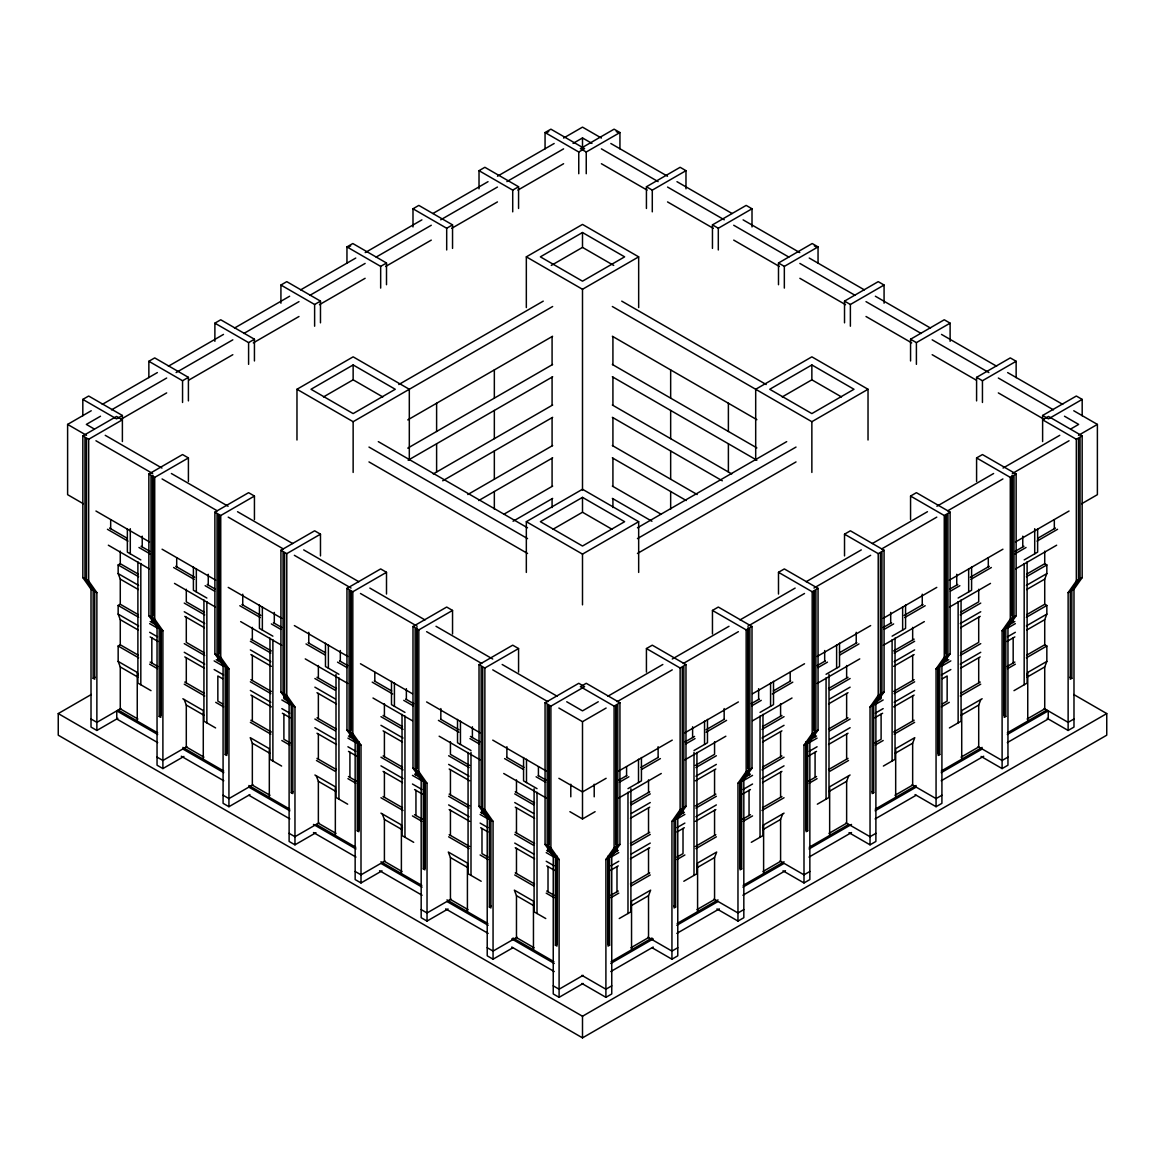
<?xml version="1.0" encoding="UTF-8"?>
<svg xmlns="http://www.w3.org/2000/svg" width="1165" height="1165" viewBox="0 0 1165 1165"><rect width="100%" height="100%" fill="white"/><g stroke="black" fill="none" stroke-linecap="round" stroke-linejoin="round"><path stroke-width="1.5" d="M630.92 947.757L648.526 937.577L648.526 895.696L650.638 890.147L631.547 901.171L631.547 949.825M696.947 909.632L714.567 899.453L714.567 857.571L716.679 852.037L697.587 863.047L697.587 911.7M762.565 827.689L763.614 824.922L784.06 813.126M762.988 871.507L780.594 861.328L780.594 819.446L782.705 813.913M829.014 833.383L846.635 823.218L846.635 781.322L848.732 775.788M895.04 795.258L912.661 785.094L912.661 743.197L914.773 737.663L895.681 748.673L895.681 797.326M961.081 757.133L978.702 746.969L978.702 705.073L980.799 699.539M1026.642 614.698L1044.728 604.256L1044.728 579.122L1046.84 573.588L1046.84 564.938L1044.728 563.714L1026.642 574.156M1026.642 655.225L1044.728 644.798L1044.728 619.663L1046.84 614.115L1046.84 605.465L1044.728 604.256M1026.7 675.205L1027.748 672.438L1046.84 661.414L1046.84 646.007L1044.728 644.798M1027.108 719.009L1044.728 708.844L1044.728 666.948L1046.84 661.414M619.94 702.757L614.101 706.136L580.388 686.68L586.243 683.302L619.94 702.757L619.94 844.465L611.756 856.115L611.756 993.949L605.902 997.327L605.902 859.493L614.101 847.843L616.241 846.606L616.241 705.975L617.8 705.073L617.8 845.703L609.615 857.353L609.615 945.194L608.043 946.096L608.043 858.256L616.241 846.606M646.429 672.088L646.429 648.556L652.284 645.177L685.981 664.632L685.981 806.34L677.782 818.005L677.782 955.824L671.943 959.203L671.943 821.383L680.127 809.719L682.268 808.481L682.268 667.851L683.84 666.948L683.84 807.578L675.642 819.243L675.642 907.069L674.084 907.972L674.084 820.145L682.268 808.481M712.456 633.964L712.456 610.431L718.31 607.052L752.007 626.508L752.007 768.216L743.823 779.88L743.823 917.7L737.969 921.078L737.969 783.259L746.168 771.594L748.309 770.356L748.309 629.726L749.867 628.823L749.867 769.453L741.683 781.118L741.683 868.944L740.11 869.847L740.11 782.021L748.309 770.356M778.497 594.034L778.497 572.306L784.336 568.928L818.048 588.383L818.048 730.091L809.85 741.756L809.85 879.575L803.996 882.954L803.996 745.134L812.194 733.469L814.335 732.232L814.335 591.602L815.908 590.699L815.908 731.329L807.709 742.993L807.709 830.82L806.151 831.723L806.151 743.896L814.335 732.232M844.523 555.909L844.523 534.182L850.377 530.803L884.075 550.259L884.075 691.966L875.891 703.631L875.891 841.45L870.037 844.829L870.037 707.009L878.221 695.345L880.376 694.107L880.376 553.477L881.934 552.574L881.934 693.204L873.735 704.869L873.735 792.695L872.177 793.598L872.177 705.772L880.376 694.107M910.564 519.59L910.564 496.057L916.404 492.678L950.116 512.134L950.116 653.856L941.917 665.506L941.917 803.326L936.063 806.704L936.063 668.885L944.262 657.235L946.402 655.997L946.402 515.352L947.961 514.449L947.961 655.094L939.776 666.744L939.776 754.57L938.218 755.473L938.218 667.647L946.402 655.997M976.59 481.465L976.59 457.932L982.445 454.554L1016.142 474.009L1016.142 615.732L1007.958 627.382L1007.958 765.201L1002.104 768.58L1002.104 630.76L1010.288 619.11L1012.429 617.872L1012.429 477.242L1014.001 476.339L1014.001 616.969L1005.803 628.619L1005.803 716.446L1004.245 717.349L1004.245 629.522L1012.429 617.872M1073.984 587.451L1073.984 727.077L1068.13 730.455L1068.13 592.635L1076.329 580.986L1078.47 579.748L1078.47 439.118L1080.028 438.215L1080.028 578.845L1071.844 590.495L1071.844 678.321L1070.271 679.224L1070.271 591.398L1078.47 579.748M1082.168 435.885L1076.329 439.263L1042.617 419.808L1048.471 416.429L1082.168 435.885L1082.168 577.607L1073.984 589.257L1071.844 590.495M82.817 415.759L82.817 399.406L88.671 396.027L122.383 415.483L122.383 441.535M148.858 377.635L148.858 361.281L154.712 357.903L188.41 377.358L188.41 400.891M214.884 341.33L214.884 323.156L220.738 319.778L254.436 339.233L254.436 360.961M280.925 303.206L280.925 285.032L286.779 281.653L320.477 301.109L320.477 322.836M346.952 263.261L346.952 246.907L352.806 243.529L386.503 262.999L386.503 284.711M412.993 226.957L412.993 208.783L418.832 205.404L452.544 224.874L452.544 248.407M479.019 188.832L479.019 170.673L484.873 167.294L518.571 186.75L518.571 208.462M545.06 132.548L550.899 129.169L584.612 148.625L578.757 152.003L545.06 132.548L545.06 148.887M349.092 246.762L350.665 245.859M547.201 132.388L548.759 131.485M83.356 503.761L67.614 494.674L67.614 424.41L91.234 410.764M102.258 404.401L157.362 372.582M168.386 366.218L223.491 334.413M234.514 328.049L289.634 296.23M300.643 289.867L355.762 258.048M365.213 252.587L421.89 219.865M432.914 213.501L488.019 181.682M497.47 176.221L554.161 143.499M563.598 138.053L582.5 127.131L601.402 138.053M100.51 416.225L86.341 424.41L94.205 428.953M111.534 409.862L166.668 378.028M176.119 372.567L232.825 339.831M243.849 333.467L298.983 301.633M310.007 295.269L365.126 263.436M376.164 257.072L431.283 225.253M440.734 219.792L497.44 187.055M506.892 181.594L563.598 148.858M573.049 143.397L582.5 137.951L591.951 143.397M82.832 435.885L116.529 416.429L122.383 419.808L88.671 439.263L82.832 435.885L82.832 577.607L91.016 589.257L93.156 590.495L93.156 678.321L94.729 679.224L94.729 591.398L86.53 579.748L86.53 439.118L84.972 438.215L84.972 578.845L93.156 590.495M122.383 415.483L116.529 418.861L82.817 399.406M148.858 361.281L182.555 380.737L188.41 377.358M214.884 323.156L248.596 342.612L254.436 339.233M280.925 285.032L314.623 304.487L320.477 301.109M346.952 246.907L380.664 266.377L386.503 262.999M412.993 208.783L446.69 228.253L452.544 224.874M479.019 170.673L512.716 190.128L518.571 186.75M120.985 419.269L166.668 392.896M188.715 380.154L232.825 354.699M253.3 342.874L298.983 316.501M319.458 304.677L365.126 278.304M385.615 266.479L431.283 240.107M451.758 228.296L497.44 201.924M517.915 190.099L563.598 163.726M619.94 132.548L614.101 129.169L580.388 148.625L586.243 152.003L619.94 132.548L619.94 148.887M159.197 628.619L150.999 616.969L150.999 476.339L152.571 477.242L152.571 617.872L160.755 629.522L160.755 717.349L159.197 716.446L159.197 628.619L157.042 627.382L148.858 615.732L148.858 474.009L182.555 454.554L188.41 457.932L188.41 481.465M646.429 208.462L646.429 186.75L680.127 167.294L685.981 170.673L685.981 188.832M296.973 440.006L296.973 389.27L353.141 356.839L409.308 389.27L409.308 459.927M526.332 307.575L526.332 256.853L582.5 224.423L638.668 256.853L638.668 307.575M148.858 474.009L154.712 477.388L188.41 457.932M646.429 186.75L652.284 190.128L685.981 170.673M353.141 364.951L311.011 389.27L353.141 413.59L395.27 389.27L353.141 364.951L353.141 379.819L323.491 396.93M582.5 232.534L540.371 256.853L582.5 281.173L624.629 256.853L582.5 232.534L582.5 247.402L551.293 265.416M398.809 384.523L543.254 301.138M296.973 389.27L353.141 421.701L552.661 306.512M526.332 256.853L582.5 289.284L638.668 256.853M138.358 614.698L120.272 604.256L120.272 579.122L118.16 573.588L118.16 564.938L120.272 563.714L138.358 574.156M225.224 666.744L217.04 655.094L217.04 514.449L218.598 515.352L218.598 655.997L226.782 667.647L226.782 755.473L225.224 754.57L225.224 666.744L223.083 665.506L214.884 653.856L214.884 512.134L248.596 492.678L254.436 496.057L254.436 519.59M712.456 248.407L712.456 224.874L746.168 205.404L752.007 208.783L752.007 226.957M214.884 512.134L220.738 515.513L254.436 496.057M712.456 224.874L718.31 228.253L752.007 208.783M407.75 419.91L552.589 336.277M138.358 655.225L120.272 644.798L120.272 619.663L118.16 614.115L118.16 605.465L120.272 604.256M407.75 448.132L552.589 364.514M408.143 460.204L552.661 376.776M291.265 704.869L283.066 693.204L283.066 552.574L284.624 553.477L284.624 694.107L292.823 705.772L292.823 793.598L291.265 792.695L291.265 704.869L289.109 703.631L280.925 691.966L280.925 550.259L314.623 530.803L320.477 534.182L320.477 555.909M778.497 284.711L778.497 262.999L812.194 243.529L818.048 246.907L818.048 263.261M137.892 719.009L120.272 708.844L120.272 666.948L118.16 661.414L118.16 646.007L120.272 644.798M280.925 550.259L286.779 553.637L320.477 534.182M778.497 262.999L784.336 266.377L818.048 246.907M433.278 473.922L552.661 405.012M93.156 678.321L95.035 677.244M442.7 480.796L552.661 417.318M1073.751 694.515L1106.75 713.577L1106.75 735.188L582.5 1037.869L58.25 735.188L58.25 713.577L91.307 694.486M467.82 494.528L552.661 445.54M478.742 500.528L552.661 457.86M120.883 708.495L96.87 722.358L91.016 718.98M91.016 587.451L91.016 727.077L96.87 730.455L117.869 718.324M357.291 742.993L349.092 731.329L349.092 590.699L350.665 591.602L350.665 732.232L358.849 743.896L358.849 831.723L357.291 830.82L357.291 742.993L355.15 741.756L346.952 730.091L346.952 588.383L380.664 568.928L386.503 572.306L386.503 594.034M844.523 322.836L844.523 301.109L878.221 281.653L884.075 285.032L884.075 303.206M346.952 588.383L352.806 591.762L386.503 572.306M844.523 301.109L850.377 304.487L884.075 285.032M503.702 514.347L552.661 486.082M159.197 716.446L161.061 715.368L161.061 629.333M513.066 521.25L552.661 498.387M526.332 572.423L526.332 521.687L582.5 489.256L638.668 521.687L638.668 572.423M582.5 497.368L540.371 521.687L582.5 546.021L624.629 521.687L582.5 497.368L582.5 512.236L552.851 529.347M811.859 364.951L769.73 389.27L811.859 413.59L853.989 389.27L811.859 364.951L811.859 379.819L782.21 396.93M186.91 746.619L162.896 760.483L157.042 757.104M157.042 627.382L157.042 765.201L162.896 768.58L183.91 756.449M423.317 781.118L415.133 769.453L415.133 628.823L416.691 629.726L416.691 770.356L424.89 782.021L424.89 869.847L423.317 868.944L423.317 781.118L421.177 779.88L412.993 768.216L412.993 626.508L446.69 607.052L452.544 610.431L452.544 633.964M910.564 360.961L910.564 339.233L944.262 319.778L950.116 323.156L950.116 341.33M412.993 626.508L418.832 629.886L452.544 610.431M910.564 339.233L916.404 342.612L950.116 323.156M225.224 754.57L227.102 753.493L227.102 667.458M526.332 521.687L582.5 554.118L638.668 521.687M612.339 306.512L811.859 421.701L868.027 389.27L868.027 440.006M637.473 527.789L786.695 441.637M637.444 538.609L796.015 447.069M637.444 553.477L796.015 461.923M252.936 784.744L228.937 798.607L223.083 795.229M223.083 665.506L223.083 803.326L228.937 806.704L249.936 794.574M489.358 819.243L481.16 807.578L481.16 666.948L482.732 667.851L482.732 808.481L490.916 820.145L490.916 907.972L489.358 907.069L489.358 819.243L487.218 818.005L479.019 806.34L479.019 664.632L512.716 645.177L518.571 648.556L518.571 672.088M976.59 400.891L976.59 377.358L1010.288 357.903L1016.142 361.281L1016.142 377.635M479.019 664.632L484.873 668.011L518.571 648.556M976.59 377.358L982.445 380.737L1016.142 361.281M291.265 792.695L293.129 791.618M318.977 822.869L294.963 836.718L289.109 833.339M289.109 703.631L289.109 841.45L294.963 844.829L315.977 832.698M545.06 702.757L578.757 683.302L584.612 686.68L550.899 706.136L545.06 702.757L545.06 844.465L553.244 856.115L555.385 857.353L555.385 945.194L556.957 946.096L556.957 858.256L548.759 846.606L548.759 705.975L547.201 705.073L547.201 845.703L555.385 857.353M1042.617 441.535L1042.617 415.483L1076.329 396.027L1082.183 399.406L1082.183 415.759M1082.183 399.406L1048.471 418.861L1042.617 415.483M357.291 830.82L359.169 829.742L359.169 741.901M598.257 701.767L582.5 710.868L566.743 701.767M607.708 696.321L662.827 664.487M672.278 659.026L728.984 626.289M740.008 619.926L795.142 588.092M806.165 581.728L861.299 549.895M872.323 543.531L927.457 511.712M936.908 506.251L993.614 473.514M1003.065 468.053L1059.757 435.317M1070.795 428.953L1078.659 424.41L1064.49 416.225M558.88 708.043L582.5 721.674L606.12 708.043M617.144 701.679L672.249 669.86M683.273 663.497L738.377 631.678M747.828 626.217L804.52 593.495M813.956 588.034L870.648 555.312M881.672 548.948L936.776 517.129M947.8 510.765L1002.919 478.946M1012.356 473.5L1069.048 440.763M1078.499 435.317L1097.386 424.41L1097.386 494.674L1081.644 503.761M646.429 648.556L680.127 668.011L685.981 664.632M712.456 610.431L746.168 629.886L752.007 626.508M778.497 572.306L812.194 591.762L818.048 588.383M844.523 534.182L878.221 553.637L884.075 550.259M910.564 496.057L944.262 515.513L950.116 512.134M976.59 457.932L1010.288 477.388L1016.142 474.009M385.003 860.979L361.004 874.842L355.15 871.464M355.15 741.756L355.15 879.575L361.004 882.954L382.003 870.823M423.317 868.944L425.196 867.867L425.196 781.817M606.12 778.307L582.5 791.938L558.88 778.307M618.717 771.026L672.249 740.125M684.845 732.843L738.377 701.942M752.561 693.757L804.52 663.759M817.116 656.492L870.648 625.576M883.245 618.309L936.776 587.393M949.373 580.126L1002.919 549.21M1015.516 541.943L1069.048 511.027M618.892 780.113L626.77 775.57M640.954 767.386L658.283 757.367M685.078 741.901L694.544 736.44M706.077 729.785L724.484 719.154M751.279 703.689L759.158 699.131M773.342 690.947L790.671 680.943M817.146 665.652L825.344 660.919M839.528 652.735L856.872 642.716M883.172 627.542L891.545 622.707M904.142 615.426L923.059 604.504M949.854 589.039L957.732 584.481M970.343 577.214L989.26 566.292M1015.239 551.293L1023.933 546.269M1037.753 538.288L1055.446 528.065M619.416 782.239L628.882 776.778M641.478 769.512L660.395 758.59M685.617 744.027L695.068 738.566M706.106 732.202L726.581 720.363M751.804 705.815L761.255 700.354M772.293 693.976L792.783 682.151M818.005 667.589L827.456 662.142M840.067 654.861L858.969 643.939M884.191 629.377L893.642 623.916M904.681 617.552L925.17 605.727M950.378 591.165L959.844 585.704M970.867 579.34L991.357 567.501M1015.006 553.856L1026.03 547.492M1037.068 541.113L1057.558 529.289M627.979 788.647L641.434 780.885L641.434 757.541M694.005 750.522L707.475 742.76L707.475 719.417M760.046 712.398L773.502 704.636L773.502 681.292M826.072 674.287L839.528 666.511L839.528 643.167M892.113 636.163L905.569 628.386L905.569 605.043M958.14 598.038L971.595 590.262L971.595 566.933M1024.181 559.914L1037.636 552.137L1037.636 528.808M569.903 811.685L582.5 818.966L595.097 811.685M618.731 798.04L661.269 773.487M684.889 759.842L725.853 736.207M752.634 720.742L792.011 698.01M817.218 683.447L859.741 658.895M883.376 645.25L924.34 621.6M949.533 607.052L990.498 583.403M1015.705 568.855L1056.655 545.205M451.044 899.103L427.031 912.967L421.177 909.588M630.454 802.903L649.721 791.778M695.359 765.42L714.567 754.337L714.567 741.77M762.522 726.654L781.919 715.456M828.548 688.53L848.018 677.287M893.657 650.944L914.117 639.134M960.615 612.28L978.702 601.839L978.702 589.272M421.177 779.88L421.177 917.7L427.031 921.078L448.044 908.948M631.372 804.797L650.259 793.889M695.898 767.546L716.359 755.736M761.997 729.392L784.03 716.664M829.669 690.321L850.115 678.511M894.181 653.07L914.642 641.26M960.28 614.902L980.741 603.091M1026.38 576.748L1046.84 564.938M631.372 813.447L650.259 802.539M695.898 776.196L716.359 764.386M761.997 738.028L784.03 725.314M829.669 698.971L850.115 687.161M894.181 661.72L914.642 649.895M960.28 623.552L980.741 611.741M1026.38 585.398L1046.84 573.588M630.454 818.296L649.721 807.17M695.359 780.827L715.82 769.017M762.522 742.061L781.919 730.848M828.548 703.937L848.018 692.694M893.657 666.351L914.117 654.541M960.615 627.687L980.202 616.372M1026.642 589.563L1044.728 579.122M489.358 907.069L491.222 905.991M617.8 845.703L619.94 844.465M683.84 807.578L685.981 806.34M749.867 769.453L752.007 768.216M815.908 731.329L818.048 730.091M881.934 693.204L884.075 691.966M947.961 655.094L950.116 653.856M1014.001 616.969L1016.142 615.732M1080.028 578.845L1082.168 577.607M610.387 855.023L618.251 850.479M630.454 843.431L649.721 832.305M676.981 816.563L684.35 812.325M695.359 805.962L715.82 794.151M744.522 777.579L750.449 774.157M762.522 767.182L781.919 755.983M811.816 738.726L816.534 736.003M828.548 729.072L848.018 717.829M874.769 702.379L881.104 698.723L881.104 695.126M893.657 691.471L914.117 679.661M942.441 663.307L948.732 659.681M960.615 652.822L978.702 642.381L978.702 617.246M1010.113 624.251L1014.832 621.513M605.902 859.493L608.043 858.256M609.615 857.353L611.756 856.115M671.943 821.383L674.084 820.145M675.642 819.243L677.782 818.005M737.969 783.259L740.11 782.021M741.683 781.118L743.823 779.88M803.996 745.134L806.151 743.896M807.709 742.993L809.85 741.756M870.037 707.009L872.177 705.772M873.735 704.869L875.891 703.631M936.063 668.885L938.218 667.647M939.776 666.744L941.917 665.506M1002.104 630.76L1004.245 629.522M1005.803 628.619L1007.958 627.382M1068.13 592.635L1070.271 591.398M610.911 857.149L618.79 852.605M631.372 845.339L650.259 834.431M677.011 818.98L684.874 814.437M695.898 808.088L716.359 796.277M743.11 780.827L752.546 775.38M761.997 769.919L784.03 757.206M809.209 742.673L817.073 738.129M829.669 730.848L850.115 719.038M875.294 704.505L883.172 699.961M894.181 693.597L914.642 681.787M941.393 666.351L950.844 660.89M960.28 655.444L980.741 643.633M1007.492 628.183L1015.356 623.639M1026.38 617.29L1046.84 605.465M610.911 865.799L618.79 861.255M631.372 853.989L650.259 843.081M677.011 827.631L684.874 823.087M695.898 816.738L716.359 804.913M743.11 789.477L752.546 784.016M761.997 778.569L784.03 765.856M809.209 751.308L817.073 746.765M829.669 739.498L850.115 727.688M875.294 713.155L883.172 708.611M894.181 702.247L914.642 690.437M941.393 674.986L950.844 669.54M960.28 664.094L980.741 652.284M1007.492 636.833L1015.356 632.289M1026.38 625.925L1046.84 614.115M610.387 870.43L618.251 865.886M630.454 858.838L649.721 847.712M676.981 831.97L684.35 827.718M695.359 821.369L715.82 809.558M742.571 794.108L750.449 789.564M762.522 782.589L781.919 771.39M808.67 755.939L816.534 751.396M828.548 744.464L848.018 733.236M874.769 717.786L882.633 713.242M893.657 706.878L914.117 695.068M942.441 678.714L947.16 675.991L947.145 701.126L942.441 703.849M960.615 668.215L980.202 656.914M1006.953 641.464L1014.832 636.92M1026.642 630.105L1044.728 619.663M517.071 937.228L493.057 951.091L487.218 947.713M487.218 818.005L487.218 955.824L493.057 959.203L512.571 947.946M610.387 895.565L618.251 891.021M630.454 883.973L649.721 872.847M676.981 857.105L683.01 853.625L683.01 828.49M695.359 846.504L715.82 834.679M742.571 819.243L750.449 814.699M762.522 807.724L781.919 796.525M808.67 781.074L816.534 776.531M828.548 769.599L848.018 758.371M874.769 742.921L881.104 739.251L881.104 714.13M893.657 732.013L914.117 720.203M960.615 693.35L980.202 682.049M1006.953 666.598L1014.832 662.055M610.911 897.691L618.79 893.147M631.372 885.866L650.259 874.973M677.011 859.522L684.874 854.979M695.898 848.615L716.359 836.805M743.11 821.369L752.546 815.908M761.997 810.461L784.03 797.734M809.209 783.2L817.073 778.657M829.669 771.39L848.542 760.483M875.294 745.047L883.172 740.503M894.181 734.139L914.642 722.329M941.393 706.878L949.271 702.335M960.28 695.986L980.741 684.175M1007.492 668.725L1015.356 664.181M1026.38 657.817L1046.84 646.007M555.385 945.194L557.263 944.116L557.263 856.275M850.086 775.002L829.655 786.797L829.655 835.451M982.153 698.752L961.722 710.548L961.722 759.201M630.92 905.86L648.526 895.696M696.947 867.736L714.567 857.571M762.988 829.611L780.594 819.446M829.014 791.501L846.635 781.322M895.04 753.376L912.661 743.197M961.081 715.252L978.702 705.073M1027.108 677.127L1044.728 666.948M619.241 918.544L630.906 911.816L630.906 788.778M683.811 881.264L696.932 873.692L696.932 752.459M751.308 842.31L762.973 835.567L762.973 714.334M817.335 804.185L828.999 797.443L828.999 674.404M883.376 766.06L895.04 759.318L895.04 638.085M949.402 727.936L961.067 721.193L961.067 599.96M1013.987 690.656L1027.108 683.069L1027.108 561.836M583.112 975.353L559.098 989.216L553.244 985.838M611.115 961.62L651.992 938.014M677.142 923.495L718.019 899.89M743.183 885.371L784.06 861.765M809.209 847.246L848.732 824.427M875.25 809.122L916.127 785.516M941.276 770.997L982.153 747.406M1007.317 732.872L1046.84 710.053M610.751 963.455L653.23 938.917M676.836 925.287L717.756 901.666M742.935 887.133L783.856 863.513M809.034 848.965L851.528 824.441M875.133 810.811L916.054 787.19M941.233 772.657L982.139 749.022M1007.317 734.489L1048.238 710.868L1048.238 718.98L1007.317 742.6M553.244 856.115L553.244 993.949L559.098 997.327L583.112 983.464M610.751 971.566L653.23 947.029M676.836 933.398L719.329 908.875M742.935 895.244L785.428 870.706M809.034 857.076L851.528 832.553M875.133 818.922L916.054 795.302M941.233 780.754L983.711 756.231M611.756 985.838L605.902 989.216L581.888 975.353M677.782 947.713L671.943 951.091L647.929 937.228M743.823 909.588L737.969 912.967L713.956 899.103M809.85 871.464L803.996 874.842L779.997 860.979M875.891 833.339L870.037 836.718L846.023 822.869M941.917 795.229L936.063 798.607L912.064 784.744M1007.958 757.104L1002.104 760.483L978.09 746.619M1073.984 718.98L1068.13 722.358L1044.117 708.495M58.25 713.577L582.5 1016.244L1106.75 713.577M616.241 131.485L617.8 132.388M814.335 245.859L815.908 246.762M610.839 143.499L667.53 176.221M676.981 181.682L732.086 213.501M743.11 219.865L799.787 252.587M809.238 258.048L864.357 289.867M875.366 296.23L930.486 328.049M941.509 334.413L996.614 366.218M1007.638 372.582L1062.742 404.401M1073.766 410.764L1097.386 424.41M601.402 148.858L658.109 181.594M667.56 187.055L724.266 219.792M733.717 225.253L788.836 257.072M799.874 263.436L854.994 295.269M866.017 301.633L921.151 333.467M932.175 339.831L988.881 372.567M998.332 378.028L1053.466 409.862M601.402 163.726L647.085 190.099M667.56 201.924L713.242 228.296M733.717 240.107L779.385 266.479M799.874 278.304L845.542 304.677M866.017 316.501L911.7 342.874M932.175 354.699L976.285 380.154M998.332 392.896L1044.015 419.269M868.027 389.27L811.859 356.839L755.692 389.27L755.692 459.927M582.5 247.402L613.707 265.416M811.859 379.819L841.509 396.93M621.746 301.138L766.191 384.523M612.339 336.248L756.857 419.677M612.339 364.47L756.857 447.899M612.339 376.776L756.857 460.204M612.339 405.012L731.722 473.922M1069.965 677.244L1071.844 678.321M612.339 417.318L722.3 480.796M612.339 445.54L697.18 494.528M612.339 457.86L686.258 500.528M1047.131 718.324L1068.13 730.455M612.339 486.082L661.298 514.347M1005.803 716.446L1003.939 715.368L1003.939 629.333M612.339 498.387L651.934 521.25M353.141 379.819L382.79 396.93M582.5 512.236L612.149 529.347M981.09 756.449L1002.104 768.58M939.776 754.57L937.898 753.493L937.898 667.458M378.305 441.637L527.527 527.789M368.985 447.069L527.556 538.609M368.985 461.923L527.556 553.477M915.064 794.574L936.063 806.704M871.871 791.618L873.735 792.695M849.023 832.698L870.037 844.829M807.709 830.82L805.831 829.742L805.831 741.901M105.243 435.317L161.935 468.053M171.386 473.514L228.092 506.251M237.544 511.712L292.677 543.531M303.701 549.895L358.835 581.728M369.858 588.092L424.992 619.926M436.016 626.289L492.722 659.026M502.173 664.487L557.292 696.321M67.614 424.41L86.501 435.317M95.952 440.763L152.644 473.5M162.081 478.946L217.2 510.765M228.224 517.129L283.328 548.948M294.352 555.312L351.044 588.034M360.48 593.495L417.172 626.217M426.623 631.678L481.728 663.497M492.751 669.86L547.856 701.679M782.996 870.823L803.996 882.954M741.683 868.944L739.804 867.867L739.804 781.817M95.952 511.027L149.484 541.943M162.081 549.21L215.627 580.126M228.224 587.393L281.755 618.309M294.352 625.576L347.884 656.492M360.48 663.759L412.439 693.757M426.623 701.942L480.155 732.843M492.751 740.125L546.283 771.026M109.554 528.065L127.247 538.288M141.067 546.269L149.761 551.293M175.74 566.292L194.657 577.214M207.268 584.481L215.146 589.039M241.941 604.504L260.844 615.426M273.455 622.707L281.828 627.542M308.128 642.716L325.472 652.735M339.656 660.919L347.854 665.652M374.329 680.943L391.658 690.947M405.842 699.131L413.721 703.689M440.516 719.154L458.923 729.785M470.456 736.44L479.922 741.901M506.717 757.367L524.046 767.386M538.23 775.57L546.108 780.113M107.442 529.289L127.932 541.113M138.97 547.492L149.994 553.856M173.643 567.501L194.133 579.34M205.156 585.704L214.622 591.165M239.83 605.727L260.319 617.552M271.358 623.916L280.809 629.377M306.031 643.939L324.933 654.861M337.544 662.142L346.995 667.589M372.218 682.151L392.707 693.976M403.745 700.354L413.196 705.815M438.419 720.363L458.894 732.202M469.932 738.566L479.383 744.027M504.605 758.59L523.522 769.512M536.118 776.778L545.584 782.239M140.819 559.914L127.364 552.137L127.364 528.808M206.86 598.038L193.405 590.262L193.405 566.933M272.887 636.163L259.431 628.386L259.431 605.043M338.928 674.287L325.472 666.511L325.472 643.167M404.954 712.398L391.498 704.636L391.498 681.292M470.995 750.522L457.525 742.76L457.525 719.417M537.021 788.647L523.566 780.885L523.566 757.541M108.345 545.205L149.295 568.855M174.502 583.403L215.467 607.052M240.66 621.6L281.624 645.25M305.259 658.895L347.782 683.447M372.989 698.01L412.366 720.742M439.147 736.207L480.111 759.842M503.731 773.487L546.269 798.04M204.385 612.28L186.298 601.839L186.298 589.272M250.883 639.134L271.343 650.944M316.982 677.287L336.452 688.53M383.081 715.456L402.478 726.654M469.641 765.42L450.433 754.337L450.433 741.77M515.279 791.778L534.546 802.903M716.956 908.948L737.969 921.078M118.16 564.938L138.62 576.748M184.259 603.091L204.72 614.902M250.358 641.26L270.819 653.07M314.885 678.511L335.331 690.321M380.97 716.664L403.003 729.392M448.642 755.736L469.102 767.546M514.741 793.889L533.628 804.797M118.16 573.588L138.62 585.398M184.259 611.741L204.72 623.552M250.358 649.895L270.819 661.72M314.885 687.161L335.331 698.971M380.97 725.314L403.003 738.028M448.642 764.386L469.102 776.196M514.741 802.539L533.628 813.447M120.272 579.122L138.358 589.563M184.798 616.372L204.385 627.687M250.883 654.541L271.343 666.351M316.982 692.694L336.452 703.937M383.081 730.848L402.478 742.061M449.18 769.017L469.641 780.827M515.279 807.17L534.546 818.296M673.778 905.991L675.642 907.069M82.832 577.607L84.972 578.845M86.53 579.748L88.671 580.986L96.87 592.635L96.87 730.455M148.858 615.732L150.999 616.969M152.571 617.872L154.712 619.11L162.896 630.76L162.896 768.58M214.884 653.856L217.04 655.094M218.598 655.997L220.738 657.235L228.937 668.885L228.937 806.704M280.925 691.966L283.066 693.204M284.624 694.107L286.779 695.345L294.963 707.009L294.963 844.829M346.952 730.091L349.092 731.329M350.665 732.232L352.806 733.469L361.004 745.134L361.004 882.954M412.993 768.216L415.133 769.453M416.691 770.356L418.832 771.594L427.031 783.259L427.031 921.078M479.019 806.34L481.16 807.578M482.732 808.481L484.873 809.719L493.057 821.383L493.057 959.203M545.06 844.465L547.201 845.703M548.759 846.606L550.899 847.843L559.098 859.493L559.098 997.327M150.169 621.513L154.887 624.251M204.385 652.822L186.298 642.381L186.298 617.246M216.268 659.681L222.559 663.307M250.883 679.661L271.343 691.471M290.231 702.379L283.896 698.723L283.896 695.126M316.982 717.829L336.452 729.072M348.466 736.003L353.184 738.726M383.081 755.983L402.478 767.182M414.551 774.157L420.478 777.579M449.18 794.151L469.641 805.962M480.65 812.325L488.019 816.563M515.279 832.305L534.546 843.431M546.749 850.479L554.613 855.023M94.729 591.398L96.87 592.635M160.755 629.522L162.896 630.76M226.782 667.647L228.937 668.885M292.823 705.772L294.963 707.009M358.849 743.896L361.004 745.134M424.89 782.021L427.031 783.259M490.916 820.145L493.057 821.383M556.957 858.256L559.098 859.493M118.16 605.465L138.62 617.29M149.644 623.639L157.508 628.183M184.259 643.633L204.72 655.444M214.156 660.89L223.607 666.351M250.358 681.787L270.819 693.597M281.828 699.961L289.706 704.505M314.885 719.038L335.331 730.848M347.927 738.129L355.791 742.673M380.97 757.206L403.003 769.919M412.454 775.38L421.89 780.827M448.642 796.277L469.102 808.088M480.126 814.437L487.989 818.98M514.741 834.431L533.628 845.339M546.21 852.605L554.089 857.149M118.16 614.115L138.62 625.925M149.644 632.289L157.508 636.833M184.259 652.284L204.72 664.094M214.156 669.54L223.607 674.986M250.358 690.437L270.819 702.247M281.828 708.611L289.706 713.155M314.885 727.688L335.331 739.498M347.927 746.765L355.791 751.308M380.97 765.856L403.003 778.569M412.454 784.016L421.89 789.477M448.642 804.913L469.102 816.738M480.126 823.087L487.989 827.631M514.741 843.081L533.628 853.989M546.21 861.255L554.089 865.799M120.272 619.663L138.358 630.105M150.169 636.92L158.047 641.464M184.798 656.914L204.385 668.215M222.559 678.714L217.84 675.991L217.855 701.126L222.559 703.849M250.883 695.068L271.343 706.878M282.367 713.242L290.231 717.786M316.982 733.236L336.452 744.464M348.466 751.396L356.33 755.939M383.081 771.39L402.478 782.589M414.551 789.564L422.429 794.108M449.18 809.558L469.641 821.369M480.65 827.718L488.019 831.97M515.279 847.712L534.546 858.838M546.749 865.886L554.613 870.43M652.429 947.946L671.943 959.203M150.169 662.055L158.047 666.598M184.798 682.049L204.385 693.35M250.883 720.203L271.343 732.013M290.231 742.921L283.896 739.251L283.896 714.13M316.982 758.371L336.452 769.599M348.466 776.531L356.33 781.074M383.081 796.525L402.478 807.724M414.551 814.699L422.429 819.243M449.18 834.679L469.641 846.504M488.019 857.105L481.99 853.625L481.99 828.49M515.279 872.847L534.546 883.973M546.749 891.021L554.613 895.565M118.16 646.007L138.62 657.817M149.644 664.181L157.508 668.725M184.259 684.175L204.72 695.986M215.729 702.335L223.607 706.878M250.358 722.329L270.819 734.139M281.828 740.503L289.706 745.047M316.458 760.483L335.331 771.39M347.927 778.657L355.791 783.2M380.97 797.734L403.003 810.461M412.454 815.908L421.89 821.369M448.642 836.805L469.102 848.615M480.126 854.979L487.989 859.522M514.741 874.973L533.628 885.866M546.21 893.147L554.089 897.691M118.16 661.414L137.252 672.438L138.3 675.205M182.847 698.752L203.278 710.548L203.278 759.201M314.914 775.002L335.345 786.797L335.345 835.451M380.94 813.126L401.386 824.922L402.435 827.689M609.615 945.194L607.737 944.116L607.737 856.275M120.272 666.948L137.892 677.127M184.201 699.539L186.298 705.073L203.919 715.252M269.319 797.326L269.319 748.673L250.227 737.663L252.339 743.197L269.96 753.376M316.268 775.788L318.365 781.322L335.986 791.501M382.295 813.913L384.406 819.446L402.012 829.611M467.413 911.7L467.413 863.047L448.321 852.037L450.433 857.571L468.053 867.736M533.453 949.825L533.453 901.171L514.362 890.147L516.474 895.696L534.08 905.86M151.013 690.656L137.892 683.069L137.892 561.836M215.598 727.936L203.933 721.193L203.933 599.96M281.624 766.06L269.96 759.318L269.96 638.085M347.665 804.185L336.001 797.443L336.001 674.404M413.691 842.31L402.027 835.567L402.027 714.334M481.189 881.264L468.068 873.692L468.068 752.459M545.759 918.544L534.094 911.816L534.094 788.778M203.919 757.133L186.298 746.969L186.298 705.073M269.96 795.258L252.339 785.094L252.339 743.197M335.986 833.383L318.365 823.218L318.365 781.322M402.012 871.507L384.406 861.328L384.406 819.446M468.053 909.632L450.433 899.453L450.433 857.571M534.08 947.757L516.474 937.577L516.474 895.696M118.16 710.053L157.683 732.872M182.847 747.406L223.724 770.997M248.873 785.516L289.75 809.122M316.268 824.427L355.791 847.246M380.94 861.765L421.817 885.371M446.981 899.89L487.858 923.495M513.008 938.014L553.885 961.62M157.683 734.489L116.762 710.868L116.762 718.98L157.683 742.6M182.861 749.022L223.767 772.657M248.946 787.19L289.867 810.811M313.472 824.441L355.966 848.965M381.144 863.513L422.065 887.133M447.244 901.666L488.164 925.287M511.77 938.917L554.249 963.455M581.888 983.464L605.902 997.327M181.289 756.231L223.767 780.754M248.946 795.302L289.867 818.922M313.472 832.553L355.966 857.076M379.572 870.706L422.065 895.244M445.671 908.875L488.164 933.398M511.77 947.029L554.249 971.566M1076.329 439.263L1076.329 580.986M1054.325 519.75L1054.325 528.721M1044.728 551.147L1044.728 563.714M1034.709 528.692L1034.709 553.826M1027.748 672.438L1027.748 721.077M1024.181 563.525L1024.181 684.758M1022.768 536.162L1022.768 546.938M1013.171 618.877L1013.171 622.474M1013.171 637.881L1013.171 663.016M1012.123 475.247L1012.123 615.877M1010.288 477.388L1010.288 619.11M988.299 557.875L988.299 566.845M982.445 380.737L982.445 402.464M978.702 657.788L978.702 682.923M968.668 568.622L968.668 591.951M958.14 601.65L958.14 722.882M956.742 574.287L956.742 585.063M947.145 657.002L947.145 660.599M946.096 515.178L946.096 654.002M944.262 515.513L944.262 657.235M922.258 594.194L922.258 604.97M916.404 342.612L916.404 364.339M912.661 627.396L912.661 639.964M912.661 655.371L912.661 680.506M912.661 695.913L912.661 721.033M902.642 606.732L902.642 630.076M892.113 639.774L892.113 761.007M890.701 612.411L890.701 623.188M878.221 553.637L878.221 695.345M856.231 632.318L856.231 643.095M850.377 304.487L850.377 326.215M846.635 665.521L846.635 678.088M846.635 693.495L846.635 718.63M846.635 734.023L846.635 759.158M836.616 644.857L836.616 668.2M826.072 677.899L826.072 799.132M824.674 650.536L824.674 661.312M815.078 731.46L815.078 736.848M815.078 752.24L815.078 777.375M814.029 591.427L814.029 730.251M812.194 591.762L812.194 733.469M811.859 421.701L811.859 472.437M790.19 672.234L790.19 681.219M784.336 266.377L784.336 288.09M780.594 703.645L780.594 716.213M780.594 731.62L780.594 756.755M780.594 772.147L780.594 797.282M770.575 682.981L770.575 706.325M763.614 824.922L763.614 873.575M760.046 716.024L760.046 837.256M758.633 688.661L758.633 699.437M749.051 771.376L749.051 774.973M749.051 790.365L749.051 815.5M748.003 627.746L748.003 768.376M746.168 629.886L746.168 771.594M728.387 403.236L728.387 431.472M728.387 443.778L728.387 472M724.164 708.568L724.164 719.344M718.31 228.253L718.31 249.965M714.567 769.745L714.567 794.88M714.567 810.272L714.567 835.407M704.548 721.106L704.548 744.45M694.005 752.342L694.005 875.381M692.607 726.785L692.607 737.562M683.01 809.5L683.01 813.097M680.127 668.011L680.127 809.719M670.661 369.902L670.661 398.139M670.661 410.444L670.661 438.666M670.661 450.986L670.661 479.208M670.661 491.513L670.661 509.163M658.123 746.692L658.123 757.468M652.284 190.128L652.284 211.841M648.526 779.895L648.526 792.462M648.526 807.869L648.526 833.004M648.526 848.397L648.526 873.532M638.507 759.231L638.507 782.574M627.979 792.273L627.979 913.506M626.581 766.701L626.581 775.686M616.984 845.834L616.984 851.207M616.984 866.614L616.984 891.749M615.935 705.801L615.935 844.625M614.101 706.136L614.101 847.843M612.921 336.583L612.921 364.805M612.921 377.111L612.921 405.347M612.921 417.653L612.921 445.875M612.921 458.195L612.921 486.417M612.921 498.722L612.921 507.547M594.208 784.234L594.208 796.802M586.243 152.003L586.243 173.716M582.5 137.951L582.5 147.853M582.5 289.284L582.5 490.378M582.5 554.118L582.5 604.853M582.5 721.674L582.5 818.966M582.5 1016.244L582.5 1037.869M578.757 152.003L578.757 173.716M570.792 784.234L570.792 796.802M552.079 336.583L552.079 364.805M552.079 377.111L552.079 405.347M552.079 417.653L552.079 445.875M552.079 458.195L552.079 486.417M552.079 498.722L552.079 507.547M550.899 706.136L550.899 847.843M549.065 705.801L549.065 844.625M548.016 845.834L548.016 851.207M548.016 866.614L548.016 891.749M538.419 766.701L538.419 775.686M537.021 792.273L537.021 913.506M526.493 759.231L526.493 782.574M516.474 779.895L516.474 792.462M516.474 807.869L516.474 833.004M516.474 848.397L516.474 873.532M512.716 190.128L512.716 211.841M506.877 746.692L506.877 757.468M494.339 369.902L494.339 398.139M494.339 410.444L494.339 438.666M494.339 450.986L494.339 479.208M494.339 491.513L494.339 509.163M484.873 668.011L484.873 809.719M481.99 809.5L481.99 813.097M472.393 726.785L472.393 737.562M470.995 752.342L470.995 875.381M460.452 721.106L460.452 744.45M450.433 769.745L450.433 794.88M450.433 810.272L450.433 835.407M446.69 228.253L446.69 249.965M440.836 708.568L440.836 719.344M436.613 403.236L436.613 431.472M436.613 443.778L436.613 472M418.832 629.886L418.832 771.594M416.997 627.746L416.997 768.376M415.949 771.376L415.949 774.973M415.949 790.365L415.949 815.5M406.367 688.661L406.367 699.437M404.954 716.024L404.954 837.256M401.386 824.922L401.386 873.575M394.425 682.981L394.425 706.325M384.406 703.645L384.406 716.213M384.406 731.62L384.406 756.755M384.406 772.147L384.406 797.282M380.664 266.377L380.664 288.09M374.81 672.234L374.81 681.219M353.141 421.701L353.141 472.437M352.806 591.762L352.806 733.469M350.971 591.427L350.971 730.251M349.922 731.46L349.922 736.848M349.922 752.24L349.922 777.375M340.326 650.536L340.326 661.312M338.928 677.899L338.928 799.132M328.384 644.857L328.384 668.2M318.365 665.521L318.365 678.088M318.365 693.495L318.365 718.63M318.365 734.023L318.365 759.158M314.623 304.487L314.623 326.215M308.769 632.318L308.769 643.095M286.779 553.637L286.779 695.345M274.299 612.411L274.299 623.188M272.887 639.774L272.887 761.007M262.358 606.732L262.358 630.076M252.339 627.396L252.339 639.964M252.339 655.371L252.339 680.506M252.339 695.913L252.339 721.033M248.596 342.612L248.596 364.339M242.742 594.194L242.742 604.97M220.738 515.513L220.738 657.235M218.904 515.178L218.904 654.002M217.855 657.002L217.855 660.599M208.258 574.287L208.258 585.063M206.86 601.65L206.86 722.882M196.332 568.622L196.332 591.951M186.298 657.788L186.298 682.923M182.555 380.737L182.555 402.464M176.701 557.875L176.701 566.845M154.712 477.388L154.712 619.11M152.877 475.247L152.877 615.877M151.829 618.877L151.829 622.474M151.829 637.881L151.829 663.016M142.232 536.162L142.232 546.938M140.819 563.525L140.819 684.758M137.252 672.438L137.252 721.077M130.291 528.692L130.291 553.826M120.272 551.147L120.272 563.714M110.675 519.75L110.675 528.721M88.671 439.263L88.671 580.986"/></g></svg>
